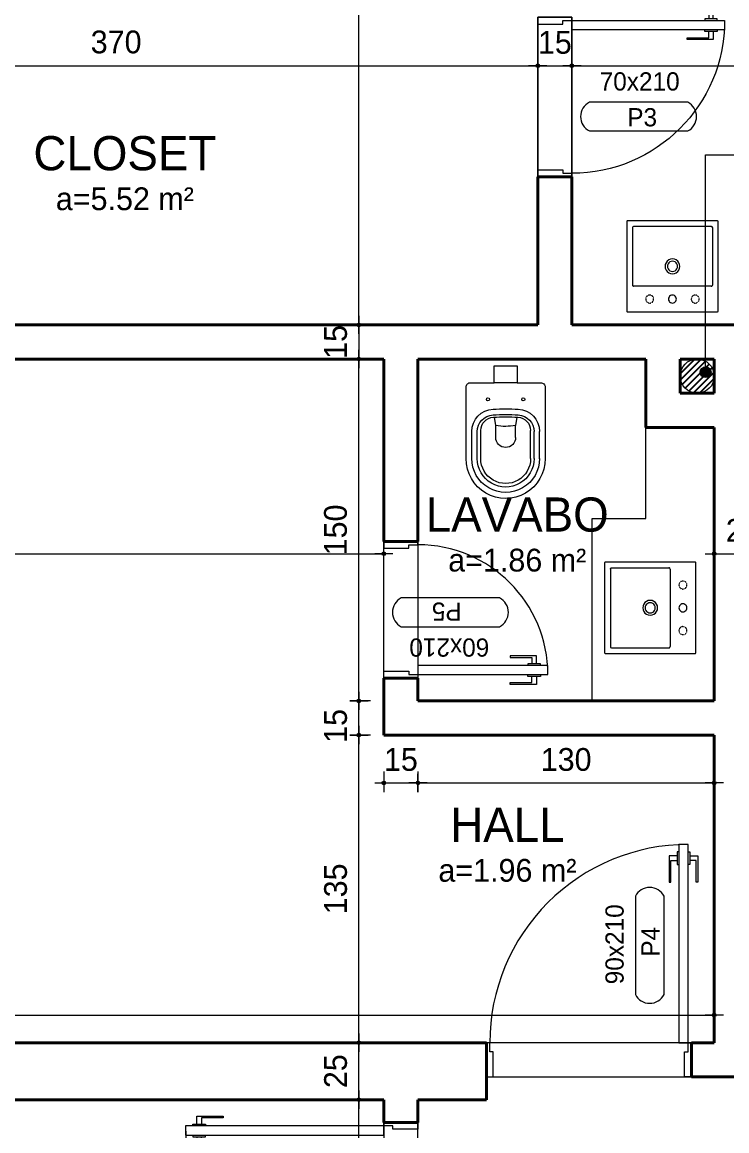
# Model space of a CAD drawing. Header units: millimetres. Extents: x 13204 to 24802, y 21209 to 40694.
# Drawn here: x 18108 to 18417.2, y 36372.2 to 36858.7 of the extents above; entities that cross this region are included whole.
import ezdxf
from ezdxf.enums import TextEntityAlignment as Align

# ---------------------------------------------------------------- set-up
doc = ezdxf.new("R2010")
doc.units = ezdxf.units.MM
doc.linetypes.add('CACHE', pattern=[0.24, 0.12, -0.12])
doc.linetypes.add('CONTINU', pattern=[0])
for name, color, linetype, lineweight in [('COTAS', 30, 'Continuous', 5), ('ESPECARQ', 2, 'Continuous', 20), ('Esquadrias', 2, 'Continuous', 20), ('Louças', 150, 'Continuous', 15), ('PAREDE', 1, 'Continuous', 40), ('Paredes', 1, 'Continuous', 40), ('PISO', 5, 'Continuous', 5), ('TEXTO', 4, 'Continuous', 5)]:
    doc.layers.add(name, color=color, linetype=linetype, lineweight=lineweight)
doc.layers.add('HACHURAS', color=8, linetype='Continuous')
doc.styles.add('LANA', font='stylu.ttf')
doc.styles.add('REGUA60', font='cityb___.ttf', dxfattribs={"width": 1.4})
doc.dimstyles.new('COTA 50', dxfattribs={"dimscale": 0, "dimtxt": 10, "dimasz": 0.5, "dimexe": 1.25, "dimexo": 5, "dimgap": 5, "dimtad": 1, "dimdec": 0, "dimtxsty": 'LANA', "dimblk": 'cota', "dimcen": 2.5, "dimse2": 1, "dimclrd": 256, "dimclre": 256, "dimclrt": 256, "dimaunit": 1, "dimadec": 0, "dimazin": 0, "dimtfac": 1, "dimtdec": 0, "dimtmove": 0, "dimatfit": 3, "dimldrblk": 'DOTSMALL', "dimfxl": 5, "dimfxlon": 1, "dimtzin": 9, "dimlwd": -1, "dimlwe": -1, "dimarcsym": 0})

# ---------------------------------------------------------------- blocks, each defined once
blk = doc.blocks.new('*U11', base_point=(47199.74, 4364))
at = {"layer": 'Esquadrias'}
for p, q in [((47194.24, 4447.75), (47193.49, 4447.75)), ((47193.49, 4447.75), (47193.49, 4442.25)), ((47198.24, 4451), (47194.24, 4451)), ((47194.24, 4451), (47194.24, 4364)), ((47198.24, 4364), (47198.24, 4451)), ((47198.24, 4447.75), (47198.99, 4447.75)), ((47198.99, 4447.75), (47198.99, 4442.25)), ((47193.49, 4446), (47189.99, 4446)), ((47189.99, 4446), (47189.99, 4434.5)), ((47190.74, 4434.5), (47190.74, 4444)), ((47190.74, 4444), (47193.49, 4444)), ((47193.49, 4442.25), (47194.24, 4442.25)), ((47198.99, 4442.25), (47198.24, 4442.25)), ((47198.99, 4446), (47202.49, 4446)), ((47201.74, 4444), (47198.99, 4444)), ((47201.74, 4434.5), (47201.74, 4444)), ((47202.49, 4446), (47202.49, 4434.5)), ((47189.99, 4434.5), (47190.74, 4434.5)), ((47202.49, 4434.5), (47201.74, 4434.5)), ((47111.24, 4364), (47109.74, 4364)), ((47111.24, 4360), (47111.24, 4364)), ((47194.24, 4364), (47198.24, 4364)), ((47198.24, 4364), (47199.74, 4364)), ((47198.24, 4360), (47198.24, 4364)), ((47112.74, 4360), (47111.24, 4360)), ((47112.74, 4349), (47112.74, 4360)), ((47196.74, 4349), (47196.74, 4360)), ((47196.74, 4360), (47198.24, 4360)), ((47109.74, 4349), (47112.74, 4349)), ((47199.74, 4349), (47196.74, 4349))]:
    blk.add_line(p, q, dxfattribs=at)
at = {"layer": 'Esquadrias', "color": 0}
blk.add_arc((47198.24, 4364), 87, 90, 180, dxfattribs=at)
blk = doc.blocks.new('7408317_p')
at = {"layer": 'Louças'}
blk.add_lwpolyline([(200, 198.7), (198.2, 200.5), (-198.3, 200.5), (-200, 198.7), (-200, -197.7), (-198.3, -199.5), (198.2, -199.5), (200, -197.7)], close=True, dxfattribs=at)
at = {"layer": 'Louças', "linetype": 'CACHE'}
for points in [[(-100, 161.5, 1.00004), (-100, 126.5)], [(-100, 126.5, 1.000058), (-100, 161.5)], [(100, 161.5, 1.000022), (100, 126.5)], [(100, 126.5, 1.000056), (100, 161.5)]]:
    blk.add_lwpolyline(points, format="xyb", dxfattribs=at)
at = {"layer": 'Louças', "linetype": 'CONTINU'}
for points in [[(0, 161.5, 1.00026), (0, 126.5)], [(0, 126.5, 1.000277), (0, 161.5)], [(-170.3, 87.5, 0.414587), (-175.3, 82.5)], [(175.4, 82.5, 0.414612), (170.4, 87.5)], [(0, 33, 1.000349), (0, -32)], [(0, 22.7, 1.000759), (0, -21.8)], [(0, -32, 1.000654), (0, 33)], [(0, -21.8, 1.000698), (0, 22.7)], [(-173.6, -173, -0.197042), (-175, -169.5)], [(-175, -169.5, 0.414578), (-170, -174.5)], [(-170, -174.5, -0.19704), (-173.6, -173)], [(170.6, -174.5, 0.413833), (175, -170.1)]]:
    blk.add_lwpolyline(points, format="xyb", dxfattribs=at)
for points in [[(-175, -169.5), (-175.3, 82.5)], [(-170.3, 87.5), (170.4, 87.5)], [(175, -170.1), (175.4, 82.5)], [(-170, -174.5), (170.6, -174.5)]]:
    blk.add_lwpolyline(points, dxfattribs=at)
blk = doc.blocks.new('7113117_p')
at = {"layer": 'Louças'}
blk.add_lwpolyline([(172.9, -144, 0.467984), (153.2, -124.3), (50, -124.3), (50, -50.4), (-50.4, -50.4), (-50.4, -124.3), (-153.6, -124.3, 0.441665), (-173.3, -144), (-173.3, -457.4, 1.008711), (172.9, -457.4)], format="xyb", close=True, dxfattribs=at)
at = {"layer": 'Louças', "linetype": 'CONTINU'}
blk.add_lwpolyline([(-50.4, -124.3), (50, -124.3)], dxfattribs=at)
at = {"layer": 'Louças', "color": 8, "linetype": 'CONTINU'}
for points in [[(-77.7, -190.6, 1), (-77.7, -204.4)], [(-77.7, -204.4, 1), (-77.7, -190.6)], [(77.7, -190.6, 1), (77.7, -204.4)], [(77.7, -204.4, 1), (77.7, -190.6)], [(-55.5, -240.3, 0.40075), (-148.8, -338.1)], [(55.1, -240.3, 0.027466), (-55.5, -240.3)], [(148.4, -338.1, 0.400736), (55.1, -240.3)], [(-55, -265.2, 0.398103), (-124.8, -338.9)], [(-53.8, -275.4, 0.398153), (-109.4, -334.2)], [(54.7, -265.2, 0.027933), (-55, -265.2)], [(53.4, -275.4, 0.02758), (-53.8, -275.4)], [(109, -334.2, 0.398153), (53.4, -275.4)], [(124.4, -338.9, 0.398024), (54.7, -265.2)], [(-43.9, -311.9, 0.088949), (43.5, -312)], [(-43.9, -364.6, 0.417873), (0, -408.2)], [(0, -408.2, 0.414762), (43.5, -364.6)], [(-148.8, -456.1, 1.005641), (148.4, -456.1)], [(-124.8, -457.4, 1.001107), (124.4, -457.1)], [(-109.4, -457.4, 1.001183), (109, -457.1)]]:
    blk.add_lwpolyline(points, format="xyb", dxfattribs=at)
for points in [[(-48.9, -275.2), (-43.9, -311.9)], [(43.5, -312), (48.5, -275.2)], [(-148.8, -458.5), (-148.8, -339)], [(-124.8, -457.4), (-124.8, -338.9)], [(-109.4, -457.4), (-109.4, -334.2)], [(-43.9, -364.6), (-43.9, -311.9)], [(43.5, -364.6), (43.5, -312)], [(109, -457.1), (109, -334.2)], [(124.4, -457.1), (124.4, -338.9)], [(148.4, -458.5), (148.4, -339)]]:
    blk.add_lwpolyline(points, dxfattribs=at)
blk = doc.blocks.new('*U20', base_point=(47150.75, 4189.16))
at = {"layer": 'Esquadrias'}
for p, q in [((47145.25, 4272.91), (47144.5, 4272.91)), ((47144.5, 4272.91), (47144.5, 4267.41)), ((47149.25, 4276.16), (47145.25, 4276.16)), ((47145.25, 4276.16), (47145.25, 4189.16)), ((47149.25, 4189.16), (47149.25, 4276.16)), ((47149.25, 4272.91), (47150, 4272.91)), ((47150, 4272.91), (47150, 4267.41)), ((47144.5, 4271.16), (47141, 4271.16)), ((47141, 4271.16), (47141, 4259.66)), ((47141.75, 4259.66), (47141.75, 4269.16)), ((47141.75, 4269.16), (47144.5, 4269.16)), ((47144.5, 4267.41), (47145.25, 4267.41)), ((47150, 4267.41), (47149.25, 4267.41)), ((47150, 4271.16), (47153.5, 4271.16)), ((47152.75, 4269.16), (47150, 4269.16)), ((47152.75, 4259.66), (47152.75, 4269.16)), ((47153.5, 4271.16), (47153.5, 4259.66)), ((47141, 4259.66), (47141.75, 4259.66)), ((47153.5, 4259.66), (47152.75, 4259.66)), ((47062.25, 4189.16), (47060.75, 4189.16)), ((47062.25, 4185.16), (47062.25, 4189.16)), ((47145.25, 4189.16), (47149.25, 4189.16)), ((47149.25, 4189.16), (47150.75, 4189.16)), ((47149.25, 4185.16), (47149.25, 4189.16)), ((47063.75, 4185.16), (47062.25, 4185.16)), ((47063.75, 4174.16), (47063.75, 4185.16)), ((47147.75, 4174.16), (47147.75, 4185.16)), ((47147.75, 4185.16), (47149.25, 4185.16)), ((47060.75, 4174.16), (47063.75, 4174.16)), ((47150.75, 4174.16), (47147.75, 4174.16))]:
    blk.add_line(p, q, dxfattribs=at)
at = {"layer": 'Esquadrias', "color": 0}
blk.add_arc((47149.25, 4189.16), 87, 90, 180, dxfattribs=at)
blk = doc.blocks.new('*U7', base_point=(47649.74, 4231.15))
at = {"layer": 'Esquadrias'}
for p, q in [((47648.24, 4298.15), (47644.24, 4298.15)), ((47644.24, 4298.15), (47644.24, 4231.15)), ((47648.24, 4231.15), (47648.24, 4298.15)), ((47643.49, 4293.15), (47639.99, 4293.15)), ((47639.99, 4293.15), (47639.99, 4281.65)), ((47640.74, 4281.65), (47640.74, 4291.15)), ((47640.74, 4291.15), (47643.49, 4291.15)), ((47644.24, 4294.9), (47643.49, 4294.9)), ((47643.49, 4294.9), (47643.49, 4289.4)), ((47648.24, 4294.9), (47648.99, 4294.9)), ((47648.99, 4294.9), (47648.99, 4289.4)), ((47648.99, 4293.15), (47652.49, 4293.15)), ((47651.74, 4291.15), (47648.99, 4291.15)), ((47651.74, 4281.65), (47651.74, 4291.15)), ((47652.49, 4293.15), (47652.49, 4281.65)), ((47643.49, 4289.4), (47644.24, 4289.4)), ((47648.99, 4289.4), (47648.24, 4289.4)), ((47639.99, 4281.65), (47640.74, 4281.65)), ((47652.49, 4281.65), (47651.74, 4281.65)), ((47581.24, 4231.15), (47579.74, 4231.15)), ((47581.24, 4227.15), (47581.24, 4231.15)), ((47644.24, 4231.15), (47648.24, 4231.15)), ((47648.24, 4231.15), (47649.74, 4231.15)), ((47648.24, 4227.15), (47648.24, 4231.15)), ((47582.74, 4227.15), (47581.24, 4227.15)), ((47582.74, 4216.15), (47582.74, 4227.15)), ((47646.74, 4216.15), (47646.74, 4227.15)), ((47646.74, 4227.15), (47648.24, 4227.15)), ((47579.74, 4216.15), (47582.74, 4216.15)), ((47649.74, 4216.15), (47646.74, 4216.15))]:
    blk.add_line(p, q, dxfattribs=at)
at = {"layer": 'Esquadrias', "color": 0}
blk.add_arc((47648.24, 4231.15), 67, 90, 180, dxfattribs=at)
blk = doc.blocks.new('*U19', base_point=(46990.75, 4204.16))
at = {"layer": 'Esquadrias'}
for p, q in [((46985.25, 4257.91), (46984.5, 4257.91)), ((46984.5, 4257.91), (46984.5, 4252.41)), ((46989.25, 4261.16), (46985.25, 4261.16)), ((46985.25, 4261.16), (46985.25, 4204.16)), ((46989.25, 4204.16), (46989.25, 4261.16)), ((46989.25, 4257.91), (46990, 4257.91)), ((46990, 4257.91), (46990, 4252.41)), ((46984.5, 4256.16), (46981, 4256.16)), ((46981, 4256.16), (46981, 4244.66)), ((46981.75, 4244.66), (46981.75, 4254.16)), ((46981.75, 4254.16), (46984.5, 4254.16)), ((46984.5, 4252.41), (46985.25, 4252.41)), ((46990, 4252.41), (46989.25, 4252.41)), ((46990, 4256.16), (46993.5, 4256.16)), ((46992.75, 4254.16), (46990, 4254.16)), ((46992.75, 4244.66), (46992.75, 4254.16)), ((46993.5, 4256.16), (46993.5, 4244.66)), ((46981, 4244.66), (46981.75, 4244.66)), ((46993.5, 4244.66), (46992.75, 4244.66)), ((46932.25, 4204.16), (46930.75, 4204.16)), ((46932.25, 4200.16), (46932.25, 4204.16)), ((46985.25, 4204.16), (46989.25, 4204.16)), ((46989.25, 4204.16), (46990.75, 4204.16)), ((46989.25, 4200.16), (46989.25, 4204.16)), ((46933.75, 4200.16), (46932.25, 4200.16)), ((46933.75, 4189.16), (46933.75, 4200.16)), ((46987.75, 4189.16), (46987.75, 4200.16)), ((46987.75, 4200.16), (46989.25, 4200.16)), ((46930.75, 4189.16), (46933.75, 4189.16)), ((46990.75, 4189.16), (46987.75, 4189.16))]:
    blk.add_line(p, q, dxfattribs=at)
at = {"layer": 'Esquadrias', "color": 0}
blk.add_arc((46989.25, 4204.16), 57, 90, 180, dxfattribs=at)
blk = doc.blocks.new('*U46', base_point=(58424.16, 6258.88))
blk = doc.blocks.new('*U50', base_point=(58111.05, 6127.62))
blk = doc.blocks.new('*U57', base_point=(58257.01, 6118.58))
blk = doc.blocks.new('INDESQ2')
at = {"color": 0, "linetype": 'ByBlock'}
for p, q in [((4.318, 2.959), (-4.318, 2.959)), ((-4.318, 0.438), (4.318, 0.438))]:
    blk.add_line(p, q, dxfattribs=at)
at = {"color": 0}
for centre, start, end in [((-3.665, 1.698), 117.36541, 242.63459), ((3.665, 1.698), 297.36541, 62.63459)]:
    blk.add_arc(centre, 1.42, start, end, dxfattribs=at)
at = {"style": 'REGUA60', "width": 1.4, "flags": 9}
blk.add_attdef('LOCAL', text='', height=1.5, dxfattribs=at).set_placement((-0.08, -4.348), align=Align.CENTER)
at = {"layer": 'ESPECARQ', "color": 0, "style": 'REGUA60'}
for tag, width, p in [('COD', 1.1, (-0.08, 0.951)), ('DIM', 1.4, (-0.08, -2.169))]:
    blk.add_attdef(tag, text='', height=1.5, dxfattribs=dict(at, width=width)).set_placement(p, align=Align.CENTER)
blk = doc.blocks.new('cota')
at = {"layer": 'COTAS'}
blk.add_hatch(color=256, dxfattribs=at).paths.add_polyline_path([(-1.6, 0, 1), (1.6, 0, 1)])
for points in [[(-1.6, 0), (-8, 0)], [(0, 1.6), (0, 8)], [(8, 0), (1.6, 0)], [(0, -8), (0, -1.6)]]:
    blk.add_lwpolyline(points, dxfattribs=at)
blk.add_circle((0, 0), 1.6, dxfattribs=at)
blk = doc.blocks.new('*D568')
at = {"layer": 'COTAS', "transparency": 16777216}
for p, q in [((17964.27, 36834.55), (17964.27, 36840.8)), ((17964.77, 36839.55), (18333.77, 36839.55))]:
    blk.add_line(p, q, dxfattribs=at)
at = {"layer": 'Defpoints', "color": 0, "transparency": 16777216}
for p in [(18334.27, 36839.55), (17964.27, 36070.87), (18334.27, 36070.87)]:
    blk.add_point(p, dxfattribs=at)
at = {"layer": 'COTAS', "transparency": 16777216, "xscale": 0.5, "yscale": 0.5, "zscale": 0.5, "rotation": 180}
blk.add_blockref('cota', (17964.27, 36839.55), dxfattribs=at)
at = {"layer": 'COTAS', "transparency": 16777216, "xscale": 0.5, "yscale": 0.5, "zscale": 0.5}
blk.add_blockref('cota', (18334.27, 36839.55), dxfattribs=at)
at = {"layer": 'COTAS', "transparency": 16777216, "insert": (18149.27, 36849.94), "char_height": 10, "attachment_point": 5, "style": 'LANA'}
blk.add_mtext('370', dxfattribs=at)
blk = doc.blocks.new('_DotSmall')
at = {"layer": 'PAREDE', "color": 0, "const_width": 0.5}
blk.add_lwpolyline([(-0.0625, 0, 1), (0.0625, 0, 1)], format="xyb", close=True, dxfattribs=at)
blk = doc.blocks.new('*D417')
at = {"layer": 'COTAS', "transparency": 16777216}
for p, q in [((18334.27, 36834.55), (18334.27, 36840.8)), ((18334.77, 36839.55), (18348.77, 36839.55))]:
    blk.add_line(p, q, dxfattribs=at)
at = {"layer": 'Defpoints', "color": 0, "transparency": 16777216}
for p in [(18349.27, 36839.55), (18334.27, 36070.87), (18349.27, 36070.87)]:
    blk.add_point(p, dxfattribs=at)
at = {"layer": 'COTAS', "transparency": 16777216, "xscale": 0.5, "yscale": 0.5, "zscale": 0.5, "rotation": 180}
blk.add_blockref('cota', (18334.27, 36839.55), dxfattribs=at)
at = {"layer": 'COTAS', "transparency": 16777216, "xscale": 0.5, "yscale": 0.5, "zscale": 0.5}
blk.add_blockref('cota', (18349.27, 36839.55), dxfattribs=at)
at = {"layer": 'COTAS', "transparency": 16777216, "insert": (18341.77, 36849.76), "char_height": 10, "attachment_point": 5, "style": 'LANA'}
blk.add_mtext('15', dxfattribs=at)
blk = doc.blocks.new('*D569')
at = {"layer": 'COTAS', "transparency": 16777216}
for p, q in [((18349.27, 36834.55), (18349.27, 36840.8)), ((18349.77, 36839.55), (18661.22, 36839.55))]:
    blk.add_line(p, q, dxfattribs=at)
at = {"layer": 'Defpoints', "color": 0, "transparency": 16777216}
for p in [(18661.72, 36839.55), (18349.27, 36070.87), (18661.72, 36070.87)]:
    blk.add_point(p, dxfattribs=at)
at = {"layer": 'COTAS', "transparency": 16777216, "xscale": 0.5, "yscale": 0.5, "zscale": 0.5, "rotation": 180}
blk.add_blockref('cota', (18349.27, 36839.55), dxfattribs=at)
at = {"layer": 'COTAS', "transparency": 16777216, "xscale": 0.5, "yscale": 0.5, "zscale": 0.5}
blk.add_blockref('cota', (18661.72, 36839.55), dxfattribs=at)
at = {"layer": 'COTAS', "transparency": 16777216, "insert": (18505.49, 36849.73), "char_height": 10, "attachment_point": 5, "style": 'LANA'}
blk.add_mtext('312', dxfattribs=at)
blk = doc.blocks.new('*D580')
at = {"layer": 'COTAS', "transparency": 16777216}
for p, q in [((17666.72, 36620.4), (17666.72, 36626.65)), ((17667.22, 36625.4), (18266.22, 36625.4))]:
    blk.add_line(p, q, dxfattribs=at)
at = {"layer": 'Defpoints', "color": 0, "transparency": 16777216}
for p in [(18266.72, 36625.4), (18266.72, 36570.87), (17666.72, 36385.87)]:
    blk.add_point(p, dxfattribs=at)
at = {"layer": 'COTAS', "transparency": 16777216, "xscale": 0.5, "yscale": 0.5, "zscale": 0.5, "rotation": 180}
blk.add_blockref('cota', (17666.72, 36625.4), dxfattribs=at)
at = {"layer": 'COTAS', "transparency": 16777216, "xscale": 0.5, "yscale": 0.5, "zscale": 0.5}
blk.add_blockref('cota', (18266.72, 36625.4), dxfattribs=at)
at = {"layer": 'COTAS', "transparency": 16777216, "insert": (17966.72, 36635.62), "char_height": 10, "attachment_point": 5, "style": 'LANA'}
blk.add_mtext('600', dxfattribs=at)
blk = doc.blocks.new('*D581')
at = {"layer": 'COTAS', "transparency": 16777216}
for p, q in [((18411.72, 36630.4), (18411.72, 36624.15)), ((18412.22, 36625.4), (18436.22, 36625.4))]:
    blk.add_line(p, q, dxfattribs=at)
at = {"layer": 'Defpoints', "color": 0, "transparency": 16777216}
for p in [(18436.72, 36700.87), (18411.72, 36680.87), (18436.72, 36625.4)]:
    blk.add_point(p, dxfattribs=at)
at = {"layer": 'COTAS', "transparency": 16777216, "xscale": 0.5, "yscale": 0.5, "zscale": 0.5, "rotation": 180}
blk.add_blockref('cota', (18411.72, 36625.4), dxfattribs=at)
at = {"layer": 'COTAS', "transparency": 16777216, "xscale": 0.5, "yscale": 0.5, "zscale": 0.5}
blk.add_blockref('cota', (18436.72, 36625.4), dxfattribs=at)
at = {"layer": 'COTAS', "transparency": 16777216, "insert": (18424.22, 36635.61), "char_height": 10, "attachment_point": 5, "style": 'LANA'}
blk.add_mtext('25', dxfattribs=at)
blk = doc.blocks.new('*D595')
at = {"layer": 'COTAS', "transparency": 16777216}
for p, q in [((17666.72, 36418.01), (17666.72, 36424.26)), ((17667.22, 36423.01), (18411.22, 36423.01))]:
    blk.add_line(p, q, dxfattribs=at)
at = {"layer": 'Defpoints', "color": 0, "transparency": 16777216}
for p in [(18411.72, 36423.01), (17666.72, 36410.87), (18411.72, 36410.87)]:
    blk.add_point(p, dxfattribs=at)
at = {"layer": 'COTAS', "transparency": 16777216, "xscale": 0.5, "yscale": 0.5, "zscale": 0.5, "rotation": 180}
blk.add_blockref('cota', (17666.72, 36423.01), dxfattribs=at)
at = {"layer": 'COTAS', "transparency": 16777216, "xscale": 0.5, "yscale": 0.5, "zscale": 0.5}
blk.add_blockref('cota', (18411.72, 36423.01), dxfattribs=at)
at = {"layer": 'COTAS', "transparency": 16777216, "insert": (18039.22, 36433.37), "char_height": 10, "attachment_point": 5, "style": 'LANA'}
blk.add_mtext('745', dxfattribs=at)
blk = doc.blocks.new('*D602')
at = {"layer": 'COTAS', "transparency": 16777216}
for p, q in [((18266.72, 36529.88), (18266.72, 36523.63)), ((18267.22, 36524.88), (18281.22, 36524.88))]:
    blk.add_line(p, q, dxfattribs=at)
at = {"layer": 'Defpoints', "color": 0, "transparency": 16777216}
for p in [(18281.72, 36560.87), (18266.72, 36545.87), (18281.72, 36524.88)]:
    blk.add_point(p, dxfattribs=at)
at = {"layer": 'COTAS', "transparency": 16777216, "xscale": 0.5, "yscale": 0.5, "zscale": 0.5, "rotation": 180}
blk.add_blockref('cota', (18266.72, 36524.88), dxfattribs=at)
at = {"layer": 'COTAS', "transparency": 16777216, "xscale": 0.5, "yscale": 0.5, "zscale": 0.5}
blk.add_blockref('cota', (18281.72, 36524.88), dxfattribs=at)
at = {"layer": 'COTAS', "transparency": 16777216, "insert": (18274.22, 36535.1), "char_height": 10, "attachment_point": 5, "style": 'LANA'}
blk.add_mtext('15', dxfattribs=at)
blk = doc.blocks.new('*D603')
at = {"layer": 'COTAS', "transparency": 16777216}
for p, q in [((18281.72, 36529.88), (18281.72, 36523.63)), ((18282.22, 36524.88), (18411.22, 36524.88))]:
    blk.add_line(p, q, dxfattribs=at)
at = {"layer": 'Defpoints', "color": 0, "transparency": 16777216}
for p in [(18281.72, 36560.87), (18411.72, 36545.87), (18411.72, 36524.88)]:
    blk.add_point(p, dxfattribs=at)
at = {"layer": 'COTAS', "transparency": 16777216, "xscale": 0.5, "yscale": 0.5, "zscale": 0.5, "rotation": 180}
blk.add_blockref('cota', (18281.72, 36524.88), dxfattribs=at)
at = {"layer": 'COTAS', "transparency": 16777216, "xscale": 0.5, "yscale": 0.5, "zscale": 0.5}
blk.add_blockref('cota', (18411.72, 36524.88), dxfattribs=at)
at = {"layer": 'COTAS', "transparency": 16777216, "insert": (18346.72, 36535.1), "char_height": 10, "attachment_point": 5, "style": 'LANA'}
blk.add_mtext('130', dxfattribs=at)
blk = doc.blocks.new('*D658')
at = {"layer": 'COTAS', "transparency": 16777216}
for p, q in [((18255.81, 36251.37), (18255.81, 36385.37)), ((18260.81, 36250.87), (18254.56, 36250.87))]:
    blk.add_line(p, q, dxfattribs=at)
at = {"layer": 'Defpoints', "color": 0, "transparency": 16777216}
for p in [(18255.81, 36385.87), (18281.72, 36385.87), (18281.72, 36250.87)]:
    blk.add_point(p, dxfattribs=at)
at = {"layer": 'COTAS', "transparency": 16777216, "xscale": 0.5, "yscale": 0.5, "zscale": 0.5}
for p, rotation in [((18255.81, 36385.87), 90), ((18255.81, 36250.87), 270)]:
    blk.add_blockref('cota', p, dxfattribs=dict(at, rotation=rotation))
at = {"layer": 'COTAS', "transparency": 16777216, "insert": (18245.6, 36318.37), "char_height": 10, "attachment_point": 5, "rotation": 90, "style": 'LANA'}
blk.add_mtext('135', dxfattribs=at)
blk = doc.blocks.new('*D659')
at = {"layer": 'COTAS', "transparency": 16777216}
for p, q in [((18255.81, 36386.37), (18255.81, 36410.37)), ((18260.81, 36385.87), (18254.56, 36385.87))]:
    blk.add_line(p, q, dxfattribs=at)
at = {"layer": 'Defpoints', "color": 0, "transparency": 16777216}
for p in [(18255.81, 36410.87), (18311.72, 36410.87), (18281.72, 36385.87)]:
    blk.add_point(p, dxfattribs=at)
at = {"layer": 'COTAS', "transparency": 16777216, "xscale": 0.5, "yscale": 0.5, "zscale": 0.5}
for p, rotation in [((18255.81, 36410.87), 90), ((18255.81, 36385.87), 270)]:
    blk.add_blockref('cota', p, dxfattribs=dict(at, rotation=rotation))
at = {"layer": 'COTAS', "transparency": 16777216, "insert": (18245.6, 36398.37), "char_height": 10, "attachment_point": 5, "rotation": 90, "style": 'LANA'}
blk.add_mtext('25', dxfattribs=at)
blk = doc.blocks.new('*D660')
at = {"layer": 'COTAS', "transparency": 16777216}
for p, q in [((18255.81, 36411.37), (18255.81, 36545.37)), ((18260.81, 36410.87), (18254.56, 36410.87))]:
    blk.add_line(p, q, dxfattribs=at)
at = {"layer": 'Defpoints', "color": 0, "transparency": 16777216}
for p in [(18255.81, 36545.87), (18266.72, 36545.87), (18311.72, 36410.87)]:
    blk.add_point(p, dxfattribs=at)
at = {"layer": 'COTAS', "transparency": 16777216, "xscale": 0.5, "yscale": 0.5, "zscale": 0.5}
for p, rotation in [((18255.81, 36545.87), 90), ((18255.81, 36410.87), 270)]:
    blk.add_blockref('cota', p, dxfattribs=dict(at, rotation=rotation))
at = {"layer": 'COTAS', "transparency": 16777216, "insert": (18245.6, 36478.37), "char_height": 10, "attachment_point": 5, "rotation": 90, "style": 'LANA'}
blk.add_mtext('135', dxfattribs=at)
blk = doc.blocks.new('*D489')
at = {"layer": 'COTAS', "transparency": 16777216}
for p, q in [((18255.81, 36546.37), (18255.81, 36560.37)), ((18260.81, 36545.87), (18254.56, 36545.87))]:
    blk.add_line(p, q, dxfattribs=at)
at = {"layer": 'Defpoints', "color": 0, "transparency": 16777216}
for p in [(18255.81, 36560.87), (18281.72, 36560.87), (18266.72, 36545.87)]:
    blk.add_point(p, dxfattribs=at)
at = {"layer": 'COTAS', "transparency": 16777216, "xscale": 0.5, "yscale": 0.5, "zscale": 0.5}
for p, rotation in [((18255.81, 36560.87), 90), ((18255.81, 36545.87), 270)]:
    blk.add_blockref('cota', p, dxfattribs=dict(at, rotation=rotation))
at = {"layer": 'COTAS', "transparency": 16777216, "insert": (18245.6, 36549.87), "char_height": 10, "attachment_point": 5, "rotation": 90, "style": 'LANA'}
blk.add_mtext('15', dxfattribs=at)
blk = doc.blocks.new('*D661')
at = {"layer": 'COTAS', "transparency": 16777216}
for p, q in [((18255.81, 36561.37), (18255.81, 36710.37)), ((18260.81, 36560.87), (18254.56, 36560.87))]:
    blk.add_line(p, q, dxfattribs=at)
at = {"layer": 'Defpoints', "color": 0, "transparency": 16777216}
for p in [(18255.81, 36710.87), (18266.72, 36710.87), (18281.72, 36560.87)]:
    blk.add_point(p, dxfattribs=at)
at = {"layer": 'COTAS', "transparency": 16777216, "xscale": 0.5, "yscale": 0.5, "zscale": 0.5}
for p, rotation in [((18255.81, 36710.87), 90), ((18255.81, 36560.87), 270)]:
    blk.add_blockref('cota', p, dxfattribs=dict(at, rotation=rotation))
at = {"layer": 'COTAS', "transparency": 16777216, "insert": (18245.56, 36635.87), "char_height": 10, "attachment_point": 5, "rotation": 90, "style": 'LANA'}
blk.add_mtext('150', dxfattribs=at)
blk = doc.blocks.new('*D490')
at = {"layer": 'COTAS', "transparency": 16777216}
for p, q in [((18255.81, 36726.37), (18255.81, 37205.37)), ((18260.81, 36725.87), (18254.56, 36725.87))]:
    blk.add_line(p, q, dxfattribs=at)
at = {"layer": 'Defpoints', "color": 0, "transparency": 16777216}
for p in [(18255.81, 37205.87), (18255.81, 37205.87), (18334.27, 36725.87)]:
    blk.add_point(p, dxfattribs=at)
at = {"layer": 'COTAS', "transparency": 16777216, "xscale": 0.5, "yscale": 0.5, "zscale": 0.5}
for p, rotation in [((18255.81, 37205.87), 90), ((18255.81, 36725.87), 270)]:
    blk.add_blockref('cota', p, dxfattribs=dict(at, rotation=rotation))
at = {"layer": 'COTAS', "transparency": 16777216, "insert": (18245.55, 36965.87), "char_height": 10, "attachment_point": 5, "rotation": 90, "style": 'LANA'}
blk.add_mtext('480', dxfattribs=at)
blk = doc.blocks.new('*D662')
at = {"layer": 'COTAS', "transparency": 16777216}
for p, q in [((18260.81, 36725.87), (18254.56, 36725.87)), ((18255.81, 36725.37), (18255.81, 36711.37))]:
    blk.add_line(p, q, dxfattribs=at)
at = {"layer": 'Defpoints', "color": 0, "transparency": 16777216}
for p in [(18334.27, 36725.87), (18255.81, 36710.87), (18334.27, 36710.87)]:
    blk.add_point(p, dxfattribs=at)
at = {"layer": 'COTAS', "transparency": 16777216, "xscale": 0.5, "yscale": 0.5, "zscale": 0.5}
for p, rotation in [((18255.81, 36725.87), 90), ((18255.81, 36710.87), 270)]:
    blk.add_blockref('cota', p, dxfattribs=dict(at, rotation=rotation))
at = {"layer": 'COTAS', "transparency": 16777216, "insert": (18245.6, 36718.37), "char_height": 10, "attachment_point": 5, "rotation": 90, "style": 'LANA'}
blk.add_mtext('15', dxfattribs=at)

msp = doc.modelspace()

# ---------------------------------------------------------------- hatches: boundary and pattern name
at = {"layer": 'HACHURAS'}
h = msp.add_hatch(dxfattribs=at)
h.set_pattern_fill('_USER', color=256, scale=2, angle=135, style=0, pattern_type=0)
h.set_pattern_definition([(45, (18396.7206, 36695.8713), (1.41421, -1.41421), [])])
edge = h.paths.add_edge_path()
edge.add_arc((18404.22, 36703.37), 7.5, 0, 360)
at = {"layer": 'TEXTO'}
h = msp.add_hatch(color=256, dxfattribs=at)
edge = h.paths.add_edge_path()
edge.add_arc((18407.94, 36705.09), 2.38, 0, 360)

# ---------------------------------------------------------------- linework, layer by layer
at = {"layer": 'Esquadrias'}
msp.add_circle((18404.22, 36703.37), 7.5, dxfattribs=at)
at = {"layer": 'Louças'}
for p, q in [((18381.72, 36640.87), (18381.72, 36710.87)), ((18358.18, 36560.87), (18358.18, 36640.87)), ((18358.18, 36640.87), (18381.72, 36640.87))]:
    msp.add_line(p, q, dxfattribs=at)
at = {"layer": 'Paredes'}
for p, q in [((18334.27, 36790.87), (18334.27, 36725.87)), ((18349.27, 36790.87), (18334.27, 36790.87)), ((18349.27, 36790.87), (18349.27, 36725.87)), ((18334.27, 36725.87), (17964.27, 36725.87)), ((18349.27, 36725.87), (18661.72, 36725.87)), ((18266.72, 36710.87), (17949.27, 36710.87)), ((18266.72, 36630.87), (18266.72, 36710.87)), ((18281.72, 36710.87), (18381.72, 36710.87)), ((18281.72, 36630.87), (18281.72, 36710.87)), ((18381.72, 36680.87), (18381.72, 36710.87)), ((18396.72, 36710.87), (18411.72, 36710.87)), ((18396.72, 36695.87), (18396.72, 36710.87)), ((18411.72, 36695.87), (18411.72, 36710.87)), ((18396.72, 36695.87), (18411.72, 36695.87)), ((18381.72, 36680.87), (18411.72, 36680.87)), ((18411.72, 36680.87), (18411.72, 36560.87)), ((18281.72, 36630.87), (18266.72, 36630.87)), ((18266.72, 36545.87), (18266.72, 36570.87)), ((18281.72, 36570.87), (18266.72, 36570.87)), ((18281.72, 36560.87), (18281.72, 36570.87)), ((18411.72, 36560.87), (18281.72, 36560.87)), ((18411.72, 36560.87), (18371.72, 36560.87)), ((18411.72, 36545.87), (18266.72, 36545.87)), ((18411.72, 36545.87), (18411.72, 36410.87)), ((17666.72, 36410.87), (18311.72, 36410.87)), ((18311.72, 36410.87), (18311.72, 36395.87)), ((18401.72, 36410.87), (18411.72, 36410.87)), ((18401.72, 36410.87), (18401.72, 36395.87)), ((18311.72, 36385.87), (18311.72, 36400.87)), ((18765.72, 36395.87), (18401.72, 36395.87)), ((17666.72, 36385.87), (18266.72, 36385.87)), ((18266.72, 36385.87), (18266.72, 36375.87)), ((18281.72, 36385.87), (18311.72, 36385.87)), ((18281.72, 36385.87), (18281.72, 36375.87)), ((18266.72, 36375.87), (18281.72, 36375.87))]:
    msp.add_line(p, q, dxfattribs=at)
at = {"layer": 'PISO'}
for points in [[(18334.27, 36860.87), (18334.27, 36790.87), (18349.27, 36790.87), (18349.27, 36860.87)], [(18334.27, 36790.87), (18334.27, 36860.87), (18349.27, 36860.87), (18349.27, 36790.87)], [(18281.72, 36630.87), (18281.72, 36570.87), (18266.72, 36570.87), (18266.72, 36630.87)], [(18401.72, 36395.87), (18401.72, 36410.87), (18311.72, 36410.87), (18311.72, 36395.87)], [(18281.72, 36285.87), (18281.72, 36375.87), (18266.72, 36375.87), (18266.72, 36285.87)]]:
    msp.add_lwpolyline(points, close=True, dxfattribs=at)
at = {"layer": 'TEXTO'}
for p, q in [((18407.94, 36705.09), (18407.94, 36800.47)), ((18407.94, 36800.47), (18513.26, 36800.47))]:
    msp.add_line(p, q, dxfattribs=at)
msp.add_circle((18407.94, 36705.09), 2.38, dxfattribs=at)

# ---------------------------------------------------------------- block references
at = {"layer": 'Esquadrias', "color": 5, "xscale": -1, "rotation": 270}
msp.add_blockref('*U7', (18349.27, 36860.87), dxfattribs=at)
at = {"layer": 'Esquadrias', "color": 5, "rotation": 270}
msp.add_blockref('*U19', (18281.72, 36570.87), dxfattribs=at)
at = {"layer": 'Esquadrias', "color": 5, "xscale": -1, "yscale": -1}
for name, p, rotation in [('*U11', (18401.72, 36410.87), 180), ('*U20', (18266.72, 36375.87), 270)]:
    msp.add_blockref(name, p, dxfattribs=dict(at, rotation=rotation))
at = {"layer": 'Louças', "yscale": 0.1000000000349246, "zscale": 0.1}
for p, xscale, rotation in [((18393.38, 36751.58), 0.1000000000349246, 180), ((18383.57, 36601.7), 0.09999999962747097, 270)]:
    msp.add_blockref('7408317_p', p, dxfattribs=dict(at, xscale=xscale, rotation=rotation))
at = {"layer": 'Louças', "xscale": -0.1000000000349246, "yscale": 0.1000000000349246, "zscale": 0.1}
msp.add_blockref('7113117_p', (18320.17, 36712.9), dxfattribs=at)
at = {"layer": 'TEXTO'}
ref = msp.add_blockref('INDESQ2', (18378.5, 36825.75), dxfattribs=dict(at, xscale=4.999999999999704, yscale=4.999999999999704, zscale=4.999999999999704, rotation=179.9933850202378))
ref.add_attrib('COD', 'P3', dxfattribs={"layer": 'ESPECARQ', "color": 0, "height": 8, "rotation": 359.9934, "style": 'LANA'}).set_placement((18380.08, 36812.97), align=Align.CENTER)
ref.add_attrib('DIM', '70x210', dxfattribs={"layer": 'ESPECARQ', "color": 0, "height": 8, "rotation": 359.9934, "style": 'LANA'}).set_placement((18378.98, 36828.7), align=Align.CENTER)
ref = msp.add_blockref('*U46', (18153.1, 36793.7), dxfattribs=at)
ref.add_attrib('AMBIENTE', 'CLOSET', dxfattribs={"color": 0, "height": 15, "style": 'LANA'}).set_placement((18153.1, 36793.7), align=Align.CENTER)
ref.add_attrib('ÁREA', 'a=5.52 m²', dxfattribs={"color": 0, "height": 10, "style": 'LANA'}).set_placement((18153.1, 36776.2), align=Align.CENTER)
ref = msp.add_blockref('*U57', (18325.27, 36635.13), dxfattribs=at)
ref.add_attrib('AMBIENTE', 'LAVABO', dxfattribs={"color": 0, "height": 15, "style": 'LANA'}).set_placement((18325.27, 36635.13), align=Align.CENTER)
ref.add_attrib('ÁREA', 'a=1.86 m²', dxfattribs={"color": 0, "height": 10, "style": 'LANA'}).set_placement((18325.27, 36617.63), align=Align.CENTER)
ref = msp.add_blockref('INDESQ2', (18295.94, 36591.23), dxfattribs=dict(at, xscale=4.999999999999704, yscale=4.999999999999704, zscale=4.999999999999704, rotation=359.9933850202379))
ref.add_attrib('COD', 'P5', dxfattribs={"layer": 'ESPECARQ', "color": 0, "height": 8, "rotation": 179.9934, "style": 'LANA'}).set_placement((18294.35, 36604.01), align=Align.CENTER)
ref.add_attrib('DIM', '60x210', dxfattribs={"layer": 'ESPECARQ', "color": 0, "height": 8, "rotation": 179.9934, "style": 'LANA'}).set_placement((18295.46, 36588.28), align=Align.CENTER)
ref = msp.add_blockref('*U50', (18320.95, 36499.01), dxfattribs=at)
ref.add_attrib('AMBIENTE', 'HALL', dxfattribs={"color": 0, "height": 15, "style": 'LANA'}).set_placement((18320.95, 36499.01), align=Align.CENTER)
ref.add_attrib('ÁREA', 'a=1.96 m²', dxfattribs={"color": 0, "height": 10, "style": 'LANA'}).set_placement((18320.95, 36481.51), align=Align.CENTER)
ref = msp.add_blockref('INDESQ2', (18374.91, 36453.58), dxfattribs=dict(at, xscale=4.999999999999704, yscale=4.999999999999704, zscale=4.999999999999704, rotation=269.9933850202379))
ref.add_attrib('COD', 'P4', dxfattribs={"layer": 'ESPECARQ', "color": 0, "height": 8, "rotation": 89.9934, "style": 'LANA'}).set_placement((18387.7, 36455.17), align=Align.CENTER)
ref.add_attrib('DIM', '90x210', dxfattribs={"layer": 'ESPECARQ', "color": 0, "height": 8, "rotation": 89.9934, "style": 'LANA'}).set_placement((18371.96, 36454.06), align=Align.CENTER)

# ---------------------------------------------------------------- dimensions: what is measured, and where the dimension line sits
at = {"layer": 'COTAS'}
for base, p1, p2, picture, middle in [((18255.81, 37205.87), (18334.27, 36725.87), (18255.81, 37205.87), '*D490', (18245.55, 36965.87)), ((18255.81, 36710.87), (18281.72, 36560.87), (18266.72, 36710.87), '*D661', (18245.56, 36635.87)), ((18255.81, 36545.87), (18311.72, 36410.87), (18266.72, 36545.87), '*D660', (18245.6, 36478.37)), ((18255.81, 36385.87), (18281.72, 36250.87), (18281.72, 36385.87), '*D658', (18245.6, 36318.37))]:
    dim = msp.add_linear_dim(base=base, p1=p1, p2=p2, angle=90, dimstyle='COTA 50', override={"dimscale": 1, "dimtmove": 1}, dxfattribs=at)
    dim.commit()
    dim.dimension.update_dxf_attribs({"geometry": picture, "text_midpoint": middle})
for base, p1, p2, override, picture, middle in [((18334.27, 36839.55), (17964.27, 36070.87), (18334.27, 36070.87), {"dimscale": 1}, '*D568', (18149.27, 36849.94)), ((18661.72, 36839.55), (18349.27, 36070.87), (18661.72, 36070.87), {"dimscale": 1}, '*D569', (18505.49, 36849.73)), ((18266.72, 36625.4), (17666.72, 36385.87), (18266.72, 36570.87), {"dimscale": 1}, '*D580', (17966.72, 36635.62)), ((18411.72, 36524.88), (18281.72, 36560.87), (18411.72, 36545.87), {"dimscale": 1, "dimtmove": 1}, '*D603', (18346.72, 36535.1)), ((18411.72, 36423.01), (17666.72, 36410.87), (18411.72, 36410.87), {"dimscale": 1}, '*D595', (18039.22, 36433.37))]:
    dim = msp.add_linear_dim(base=base, p1=p1, p2=p2, dimstyle='COTA 50', override=override, dxfattribs=at)
    dim.commit()
    dim.dimension.update_dxf_attribs({"geometry": picture, "text_midpoint": middle})
for base, p1, p2, picture, middle in [((18349.27, 36839.55), (18334.27, 36070.87), (18349.27, 36070.87), '*D417', (18341.77, 36839.55)), ((18436.72, 36625.4), (18411.72, 36680.87), (18436.72, 36700.87), '*D581', (18424.22, 36625.4)), ((18281.72, 36524.88), (18266.72, 36545.87), (18281.72, 36560.87), '*D602', (18274.22, 36524.88))]:
    dim = msp.add_linear_dim(base=base, p1=p1, p2=p2, dimstyle='COTA 50', override={"dimscale": 1}, dxfattribs=at)
    dim.commit()
    dim.dimension.update_dxf_attribs({"geometry": picture, "text_midpoint": middle, "dimtype": 160})
for base, p1, p2, override, picture, middle in [((18255.81, 36710.87), (18334.27, 36725.87), (18334.27, 36710.87), {"dimscale": 1}, '*D662', (18255.81, 36718.37)), ((18255.81, 36560.87), (18266.72, 36545.87), (18281.72, 36560.87), {"dimscale": 1, "dimtmove": 1}, '*D489', (18255.81, 36549.87)), ((18255.81, 36410.87), (18281.72, 36385.87), (18311.72, 36410.87), {"dimscale": 1, "dimtmove": 1}, '*D659', (18255.81, 36398.37))]:
    dim = msp.add_linear_dim(base=base, p1=p1, p2=p2, angle=90, dimstyle='COTA 50', override=override, dxfattribs=at)
    dim.commit()
    dim.dimension.update_dxf_attribs({"geometry": picture, "text_midpoint": middle, "dimtype": 160})

doc.saveas('drawing.dxf')
